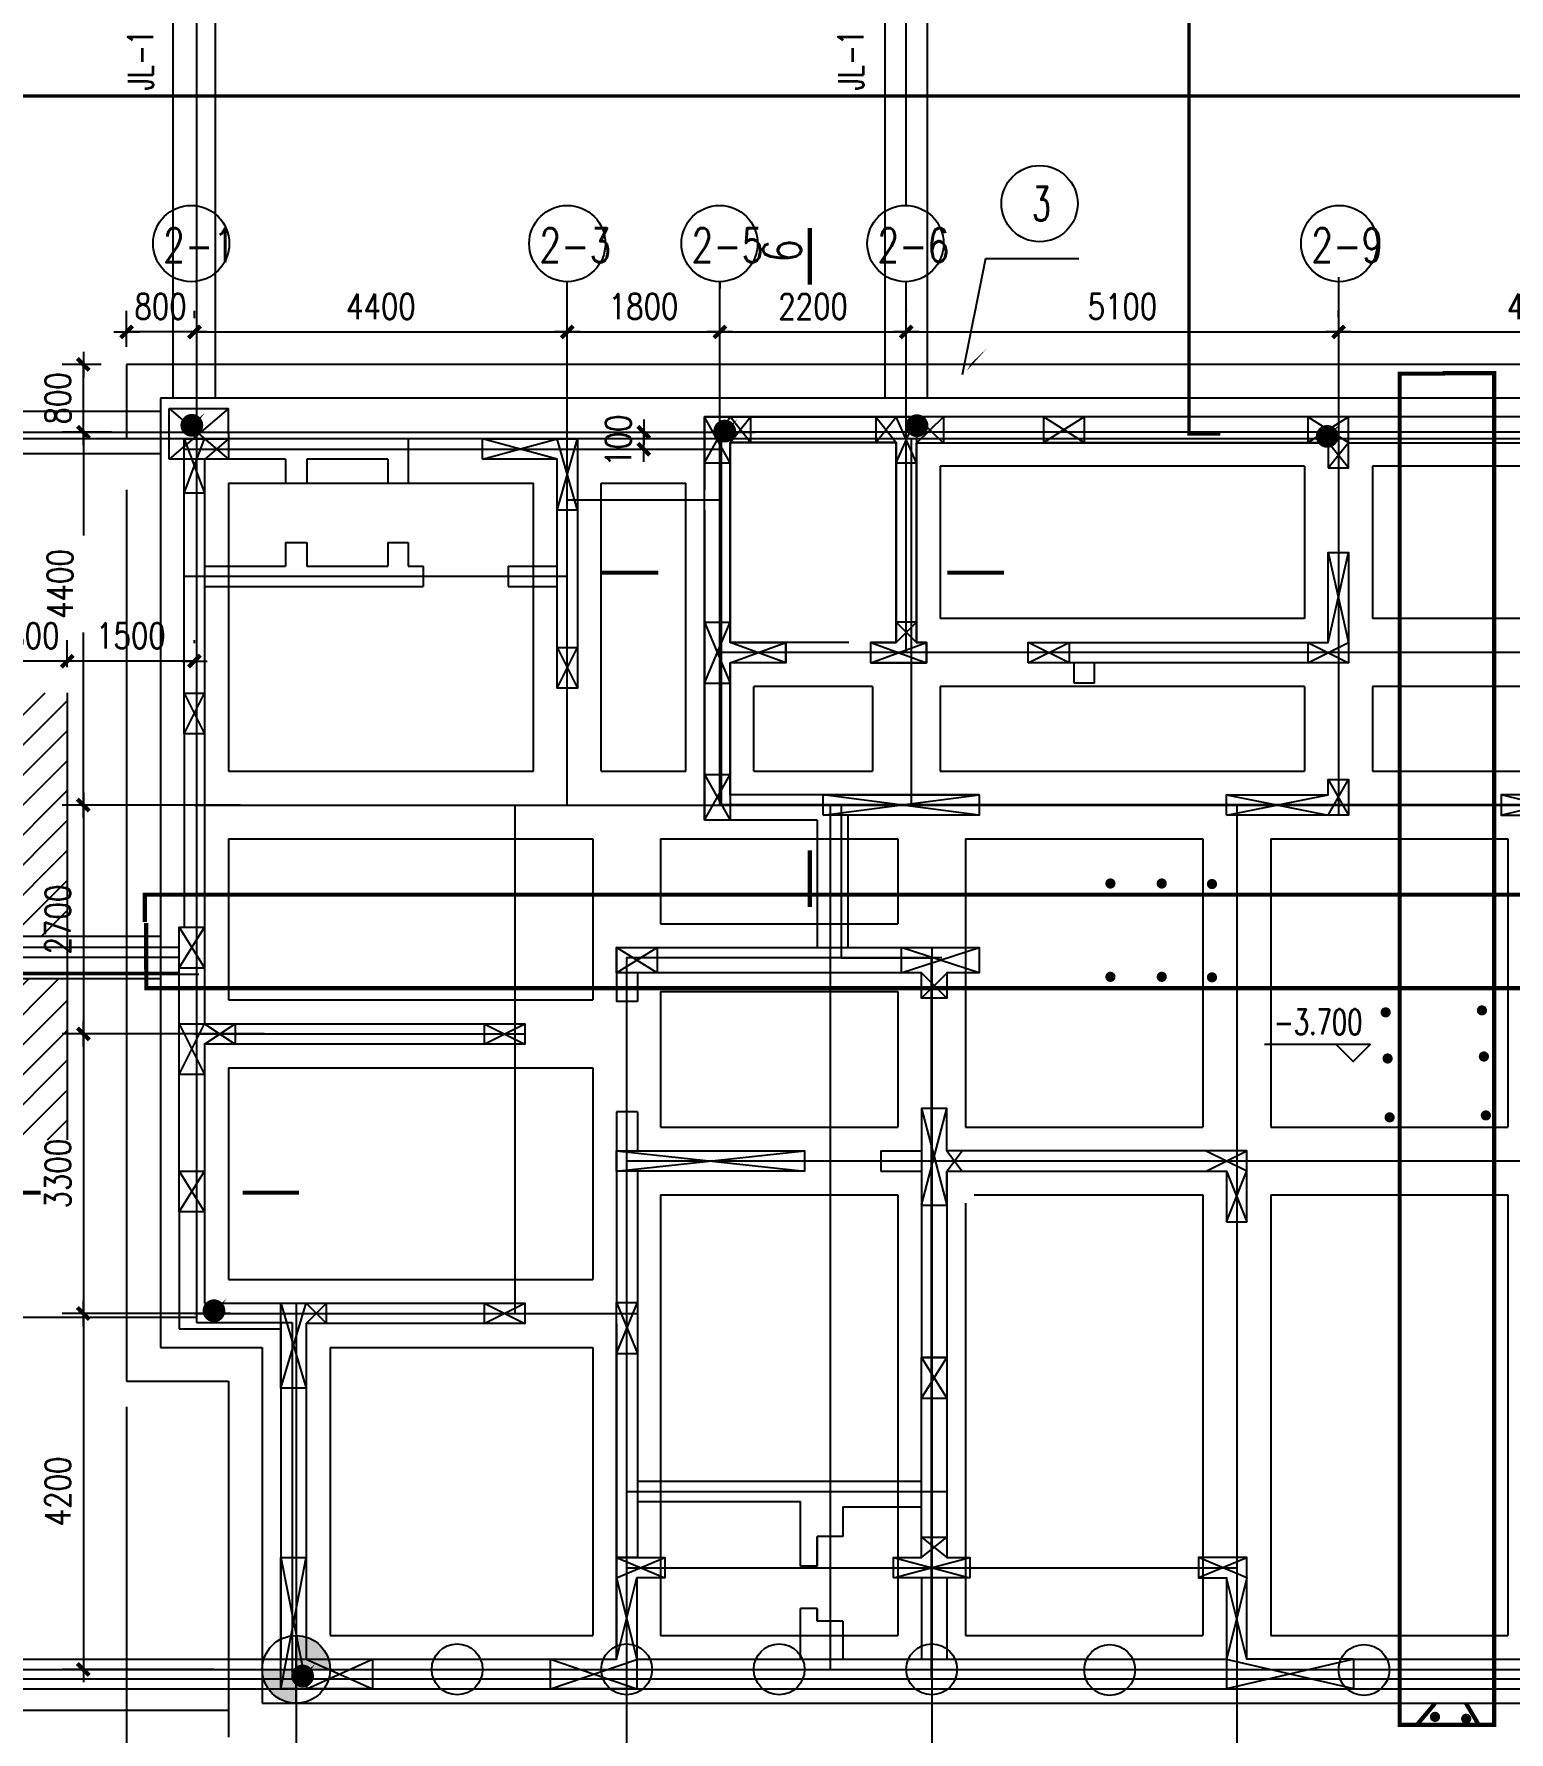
# Model space of a CAD drawing. Extents: x -170759 to 304867, y -311201 to 112352.
# Drawn here: x 223745 to 241152, y -175936 to -155897 of the extents above; entities that cross this region are included whole.
import ezdxf

# ---------------------------------------------------------------- set-up
doc = ezdxf.new("R2010")
doc.units = 0
doc.layers.get('0').update_dxf_attribs({"linetype": 'CONTINUOUS'})
doc.layers.get('DEFPOINTS').update_dxf_attribs({"linetype": 'CONTINUOUS'})
for name, color, linetype in [('LAYER2', 7, 'CONTINUOUS'), ('WAL', 20, 'CONTINUOUS'), ('图层1', 1, 'CONTINUOUS')]:
    doc.layers.add(name, color=color, linetype=linetype)
doc.styles.add('_HZTXT', font='txt.shx', dxfattribs={"width": 0.8, "bigfont": 'HZTXT.shx'})
doc.styles.add('DIM_FONT', font='SIMPLEX.shx', dxfattribs={"width": 0.8})
doc.styles.add('HZTXT', font='txt.shx', dxfattribs={"width": 0.8, "bigfont": 'hztxt.shx'})
doc.styles.add('STYLE1', font='txt.shx', dxfattribs={"width": 0.8, "bigfont": 'HZTXT.shx'})
doc.dimstyles.new('NORMAL', dxfattribs={"dimtxt": 300, "dimasz": 1, "dimexe": 250, "dimexo": 300, "dimgap": 150, "dimtad": 1, "dimdec": 0, "dimzin": 0, "dimdsep": 46, "dimtxsty": 'DIM_FONT', "dimblk": '_DIMX', "dimblk1": '_DIMX', "dimblk2": '_DIMX', "dimsah": 1, "dimcen": 2.5, "dimclrt": 7, "dimadec": 0, "dimazin": 0, "dimtfac": 1, "dimtdec": 0, "dimtix": 1, "dimtmove": 2, "dimatfit": 3, "dimldrblk": '_DIMX', "dimfxl": 0, "dimtolj": 1, "dimtzin": 0, "dimarcsym": 0})

# ---------------------------------------------------------------- blocks, each defined once
blk = doc.blocks.new('_DIMX')
blk.add_line((-150, 0), (150, 0))
at = {"const_width": 50}
blk.add_lwpolyline([(-70, -70), (70, 70)], dxfattribs=at)
blk = doc.blocks.new('*D99')
at = {"layer": 'DEFPOINTS', "color": 0}
for p in [(224961, -160597, 0), (224328, -164997), (226481, -164997, 0)]:
    blk.add_point(p, dxfattribs=at)
at = {"layer": 'WAL', "color": 0, "lineweight": -2}
for p, q in [((224661, -160597), (224078, -160597)), ((224328, -160598), (224328, -161815)), ((224328, -164996), (224328, -162961)), ((226181, -164997), (224078, -164997))]:
    blk.add_line(p, q, dxfattribs=at)
for p, rotation in [((224328, -160597), 90), ((224328, -164997), 270)]:
    blk.add_blockref('_DIMX', p, dxfattribs=dict(at, rotation=rotation))
at = {"layer": 'WAL', "color": 7, "insert": (224053, -162388), "char_height": 300, "attachment_point": 5, "rotation": 90, "style": 'DIM_FONT'}
blk.add_mtext('\\A1;4400', dxfattribs=at)
blk = doc.blocks.new('*D123')
at = {"layer": 'DEFPOINTS', "color": 0}
for p in [(219439, -174852, 0), (225639, -180253), (225639, -183995)]:
    blk.add_point(p, dxfattribs=at)
at = {"layer": 'WAL', "color": 0, "lineweight": -2}
for p, q in [((225639, -180493), (225639, -184195)), ((219440, -183995), (225638, -183995))]:
    blk.add_line(p, q, dxfattribs=at)
at = {"layer": 'WAL', "color": 0, "lineweight": -2, "xscale": 0.8, "yscale": 0.8, "zscale": 0.8, "rotation": 180}
blk.add_blockref('_DIMX', (219439, -183995), dxfattribs=at)
at = {"layer": 'WAL', "color": 0, "lineweight": -2, "xscale": 0.8, "yscale": 0.8, "zscale": 0.8}
blk.add_blockref('_DIMX', (225639, -183995), dxfattribs=at)
at = {"layer": 'WAL', "color": 7, "insert": (222539, -183795), "char_height": 240, "attachment_point": 5, "style": '_HZTXT'}
blk.add_mtext('\\A1;6200', dxfattribs=at)
blk = doc.blocks.new('*D155')
at = {"layer": 'DEFPOINTS', "color": 0}
for p in [(226764, -167697, 0), (224328, -170997), (226366, -170997, 0)]:
    blk.add_point(p, dxfattribs=at)
at = {"layer": 'WAL', "color": 0, "lineweight": -2}
for p, q in [((226464, -167697), (224078, -167697)), ((224328, -167698), (224328, -170996)), ((226066, -170997), (224078, -170997))]:
    blk.add_line(p, q, dxfattribs=at)
for p, rotation in [((224328, -167697), 90), ((224328, -170997), 270)]:
    blk.add_blockref('_DIMX', p, dxfattribs=dict(at, rotation=rotation))
at = {"layer": 'WAL', "color": 7, "insert": (224028, -169347), "char_height": 300, "attachment_point": 5, "rotation": 90, "style": 'DIM_FONT'}
blk.add_mtext('\\A1;3300', dxfattribs=at)
blk = doc.blocks.new('*D156')
at = {"layer": 'DEFPOINTS', "color": 0}
for p in [(226366, -170997, 0), (224328, -175197), (226168, -175197, 0)]:
    blk.add_point(p, dxfattribs=at)
at = {"layer": 'WAL', "color": 0, "lineweight": -2}
for p, q in [((226066, -170997), (224078, -170997)), ((224328, -170998), (224328, -175196)), ((225868, -175197), (224078, -175197))]:
    blk.add_line(p, q, dxfattribs=at)
for p, rotation in [((224328, -170997), 90), ((224328, -175197), 270)]:
    blk.add_blockref('_DIMX', p, dxfattribs=dict(at, rotation=rotation))
at = {"layer": 'WAL', "color": 7, "insert": (224028, -173097), "char_height": 300, "attachment_point": 5, "rotation": 90, "style": 'DIM_FONT'}
blk.add_mtext('\\A1;4200', dxfattribs=at)
blk = doc.blocks.new('*D159')
at = {"layer": 'DEFPOINTS', "color": 0}
for p in [(224839, -171797, 0), (224839, -176844), (225639, -176844, 0)]:
    blk.add_point(p, dxfattribs=at)
at = {"layer": 'WAL', "color": 0, "lineweight": -2}
for p, q in [((224839, -172097), (224839, -177094)), ((225639, -176544), (225639, -176594)), ((225638, -176844), (224840, -176844))]:
    blk.add_line(p, q, dxfattribs=at)
at = {"layer": 'WAL', "color": 0, "lineweight": -2, "rotation": 180}
blk.add_blockref('_DIMX', (224839, -176844), dxfattribs=at)
at = {"layer": 'WAL', "color": 0, "lineweight": -2}
blk.add_blockref('_DIMX', (225639, -176844), dxfattribs=at)
at = {"layer": 'WAL', "color": 7, "insert": (224683, -176544), "char_height": 300, "attachment_point": 5, "style": 'DIM_FONT'}
blk.add_mtext('\\A1;800', dxfattribs=at)
blk = doc.blocks.new('*D162')
at = {"layer": 'DEFPOINTS', "color": 0}
for p in [(223339, -163299), (223339, -163671, 0), (224139, -163671, 0)]:
    blk.add_point(p, dxfattribs=at)
at = {"layer": 'WAL', "color": 0, "lineweight": -2}
for p, q in [((223339, -163371), (223339, -163049)), ((223338, -163299), (223337, -163299)), ((224139, -163299), (223339, -163299)), ((224140, -163299), (224141, -163299))]:
    blk.add_line(p, q, dxfattribs=at)
blk.add_blockref('_DIMX', (223339, -163299), dxfattribs=at)
at = {"layer": 'WAL', "color": 0, "lineweight": -2, "rotation": 180}
blk.add_blockref('_DIMX', (224139, -163299), dxfattribs=at)
at = {"layer": 'WAL', "color": 7, "insert": (223739, -162999), "char_height": 300, "attachment_point": 5, "style": 'DIM_FONT'}
blk.add_mtext('\\A1;800', dxfattribs=at)
blk = doc.blocks.new('*D163')
at = {"layer": 'DEFPOINTS', "color": 0}
for p in [(224139, -163299), (225639, -163387, 0), (224139, -163671, 0)]:
    blk.add_point(p, dxfattribs=at)
at = {"layer": 'WAL', "color": 0, "lineweight": -2}
for p, q in [((224139, -163371), (224139, -163049)), ((225639, -163087), (225639, -163049)), ((225638, -163299), (224140, -163299))]:
    blk.add_line(p, q, dxfattribs=at)
at = {"layer": 'WAL', "color": 0, "lineweight": -2, "rotation": 180}
blk.add_blockref('_DIMX', (224139, -163299), dxfattribs=at)
at = {"layer": 'WAL', "color": 0, "lineweight": -2}
blk.add_blockref('_DIMX', (225639, -163299), dxfattribs=at)
at = {"layer": 'WAL', "color": 7, "insert": (224889, -162999), "char_height": 300, "attachment_point": 5, "style": 'DIM_FONT'}
blk.add_mtext('\\A1;1500', dxfattribs=at)
blk = doc.blocks.new('*D164')
at = {"layer": 'DEFPOINTS', "color": 0}
for p in [(226481, -164997, 0), (224328, -167697), (226764, -167697, 0)]:
    blk.add_point(p, dxfattribs=at)
at = {"layer": 'WAL', "color": 0, "lineweight": -2}
for p, q in [((226181, -164997), (224078, -164997)), ((224328, -164998), (224328, -167696)), ((226464, -167697), (224078, -167697))]:
    blk.add_line(p, q, dxfattribs=at)
for p, rotation in [((224328, -164997), 90), ((224328, -167697), 270)]:
    blk.add_blockref('_DIMX', p, dxfattribs=dict(at, rotation=rotation))
at = {"layer": 'WAL', "color": 7, "insert": (224028, -166347), "char_height": 300, "attachment_point": 5, "rotation": 90, "style": 'DIM_FONT'}
blk.add_mtext('\\A1;2700', dxfattribs=at)
blk = doc.blocks.new('*D184')
at = {"layer": 'DEFPOINTS', "color": 0}
for p in [(230941, -160597, 0), (230941, -160597), (230941, -160797, 0)]:
    blk.add_point(p, dxfattribs=at)
at = {"layer": 'WAL', "color": 0, "lineweight": -2}
for p, q in [((230641, -160597), (230691, -160597)), ((230941, -160596), (230941, -160595)), ((230941, -160797), (230941, -160597)), ((230641, -160797), (230691, -160797)), ((230941, -160798), (230941, -160799))]:
    blk.add_line(p, q, dxfattribs=at)
for p, rotation in [((230941, -160597), 270), ((230941, -160797), 90)]:
    blk.add_blockref('_DIMX', p, dxfattribs=dict(at, rotation=rotation))
at = {"layer": 'WAL', "color": 7, "insert": (230641, -160697), "char_height": 300, "attachment_point": 5, "rotation": 90, "style": 'DIM_FONT'}
blk.add_mtext('\\A1;100', dxfattribs=at)
blk = doc.blocks.new('*D185')
at = {"layer": 'DEFPOINTS', "color": 0}
for p in [(224839, -159413), (225639, -159549, 0), (224839, -159890, 0)]:
    blk.add_point(p, dxfattribs=at)
at = {"layer": 'WAL', "color": 0, "lineweight": -2}
for p, q in [((224839, -159590), (224839, -159163)), ((225639, -159249), (225639, -159163)), ((224838, -159413), (224837, -159413)), ((225639, -159413), (224839, -159413)), ((225640, -159413), (225641, -159413))]:
    blk.add_line(p, q, dxfattribs=at)
blk.add_blockref('_DIMX', (224839, -159413), dxfattribs=at)
at = {"layer": 'WAL', "color": 0, "lineweight": -2, "rotation": 180}
blk.add_blockref('_DIMX', (225639, -159413), dxfattribs=at)
at = {"layer": 'WAL', "color": 7, "insert": (225239, -159113), "char_height": 300, "attachment_point": 5, "style": 'DIM_FONT'}
blk.add_mtext('\\A1;800', dxfattribs=at)
blk = doc.blocks.new('*D186')
at = {"layer": 'DEFPOINTS', "color": 0}
for p in [(224328, -159797), (224839, -159797, 0), (224961, -160597, 0)]:
    blk.add_point(p, dxfattribs=at)
at = {"layer": 'WAL', "color": 0, "lineweight": -2}
for p, q in [((224539, -159797), (224078, -159797)), ((224328, -159796), (224328, -159795)), ((224328, -160597), (224328, -159797)), ((224661, -160597), (224078, -160597)), ((224328, -160598), (224328, -160599))]:
    blk.add_line(p, q, dxfattribs=at)
for p, rotation in [((224328, -159797), 270), ((224328, -160597), 90)]:
    blk.add_blockref('_DIMX', p, dxfattribs=dict(at, rotation=rotation))
at = {"layer": 'WAL', "color": 7, "insert": (224028, -160197), "char_height": 300, "attachment_point": 5, "rotation": 90, "style": 'DIM_FONT'}
blk.add_mtext('\\A1;800', dxfattribs=at)

msp = doc.modelspace()

# ---------------------------------------------------------------- hatches: boundary and pattern name
at = {"layer": 'WAL'}
h = msp.add_hatch(dxfattribs=at)
h.set_pattern_fill('ANSI31', color=4, scale=2000, style=0)
h.set_pattern_definition([(45, (-168163.77, -231856.73), (-176.7767, 176.7767), [])])
h.paths.add_polyline_path([(224139.22853, -163670.77821), (223339.22853, -163670.77821), (223339.22853, -166546.52505), (224139.22853, -166546.52505)])
h.paths.add_polyline_path([(224139.22853, -167046.52505), (223339.22853, -167046.52505), (223339.22853, -168947.90588), (224139.22853, -168947.90588)])
h.paths.add_polyline_path([(223865.43776, -166700.69171), (223865.43776, -165992.35838), (224240.43776, -165992.35838), (224240.43776, -166700.69171)], flags=9)
h = msp.add_hatch(color=4, dxfattribs=at)
h.paths.add_polyline_path([(227220.80421, -175076.52505, 0.2450906148), (226959.22853, -174814.94937), (226959.22853, -175076.52505)])
h.paths.add_polyline_path([(227226.65711, -175196.52505), (227239.22853, -175196.52505, 0.0763208341), (227220.80421, -175076.52505), (226959.22853, -175076.52505)])
h.paths.add_polyline_path([(226959.22853, -175076.52505), (226959.22853, -174814.94937, 0.0763208341), (226839.22853, -174796.52505), (226839.22853, -174876.80959), (226912.74217, -175196.52505), (227226.65711, -175196.52505)])
h.paths.add_polyline_path([(226839.22853, -175196.52505), (226912.74217, -175196.52505), (226839.22853, -174876.80959)], flags=17)
h.paths.add_polyline_path([(226839.22853, -175196.52505), (226661.16402, -175196.52505), (226609.22853, -175426.52505), (226839.22853, -175426.52505)], flags=17)
h.paths.add_polyline_path([(226609.22853, -175426.52505), (226661.16402, -175196.52505), (226609.22853, -175196.52505)], flags=16)
h.paths.add_polyline_path([(226609.22853, -175196.52505), (226439.22853, -175196.52505, 0.4142135624), (226839.22853, -175596.52505), (226839.22853, -175426.52505), (226609.22853, -175426.52505)])

# ---------------------------------------------------------------- linework, layer by layer
at = {"layer": 'LAYER2', "color": 6, "elevation": 0}
for points in [[(234226.72618, -160459.25158, 0, 0, 0), (234587.99195, -160056.19427, 96, 0, 0), (234805.66836, -159782.57603, 0, 0, 0)], [(226365.05705, -159860.41519, 0, 0, 0), (225951.3147, -160209.39286, 96, 0, 0), (225697.74699, -160450.12795, 0, 0, 0)], [(232653.74047, -159929.11364, 0, 0, 0), (232239.99813, -160278.09132, 96, 0, 0), (231986.43042, -160518.82641, 0, 0, 0)], [(239763.20313, -159991.02707, 0, 0, 0), (239349.46078, -160340.00475, 96, 0, 0), (239095.89307, -160580.73984, 0, 0, 0)], [(226626.48439, -170309.37598, 0, 0, 0), (226212.74204, -170658.35365, 96, 0, 0), (225959.17433, -170899.08874, 0, 0, 0)], [(227672.1933, -174619.57265, 0, 0, 0), (227258.45096, -174968.55032, 96, 0, 0), (227004.88325, -175209.28541, 0, 0, 0)]]:
    msp.add_lwpolyline(points, format="xyseb", dxfattribs=at)
at = {"layer": 'LAYER2', "color": 6, "const_width": 133.7388, "elevation": 0}
for points in [[(225640.81559, -160574.47604, -1), (225575.66654, -160456.30632, -1)], [(231929.49902, -160643.1745, -1), (231864.34997, -160525.00478, -1)], [(234198.25408, -160579.05293, -1), (234133.10503, -160460.88321, -1)], [(239038.96167, -160705.08792, -1), (238973.81262, -160586.91821, -1)], [(225902.24293, -171023.43683, -1), (225837.09388, -170905.26711, -1)], [(226947.95185, -175333.6335, -1), (226882.8028, -175215.46378, -1)]]:
    msp.add_lwpolyline(points, format="xyb", close=True, dxfattribs=at)
at = {"layer": 'WAL', "color": 4}
for p, q in [((234039.22853, -157920.91259), (234039.22853, -136475.28904)), ((225389.22853, -160196.52505, 0), (225389.22853, -153646.52505, 0)), ((225889.22853, -160196.52505, 0), (225889.22853, -153646.52505, 0)), ((233789.22853, -160196.52505, 0), (233789.22853, -153646.52505, 0)), ((234289.22853, -160196.52505, 0), (234289.22853, -153646.52505, 0)), ((230039.22853, -164996.52505), (230039.22853, -158820.34467)), ((231839.22853, -158808.66857), (231839.22853, -158899.10785)), ((231839.22853, -164996.52505), (231839.22853, -158820.34467)), ((234039.22853, -163196.52505), (234039.22853, -158820.22928)), ((239139.22853, -158768.36882), (239139.22853, -158858.8081)), ((239139.22853, -158820.2556), (239139.22853, -165116.52505)), ((258239.22853, -159796.52505, 0), (224839.22853, -159796.52505, 0)), ((224839.22853, -159796.52505, 0), (224839.22853, -160676.52505, 0)), ((225239.22853, -160196.52505, 0), (225239.22853, -171396.52505, 0)), ((241539.22853, -160196.52505, 0), (225239.22853, -160196.52505, 0)), ((220989.22853, -160346.52505), (225239.22853, -160346.52505)), ((225339.22853, -160316.52505, 0), (226039.22853, -160316.52505)), ((225339.22853, -160916.52493, 0), (225339.22853, -160316.52505, 0)), ((225339.22853, -160316.52505, 0), (226039.22853, -160916.52484)), ((226039.22853, -160316.52505), (225339.22853, -160916.52493, 0)), ((226039.22853, -160616.52505), (226039.22853, -160316.52505)), ((231659.22853, -160416.52505), (231659.22853, -161276.52505)), ((251419.22853, -160416.52505), (231659.22853, -160416.52505)), ((231959.22853, -160956.52505), (231659.22853, -160416.52505)), ((231659.22853, -160956.52505), (231960.56639, -160416.52505)), ((231959.22853, -160716.52505), (232199.22853, -160416.52505)), ((232199.22853, -160716.52505), (231960.56639, -160416.52505)), ((232199.22853, -160416.52505), (232199.22853, -160716.52505)), ((233679.22853, -160416.52505), (233919.22853, -160716.52505)), ((233679.22853, -160716.52505), (233919.62742, -160416.52505)), ((233679.22853, -160416.52505), (233679.22853, -160716.52505)), ((233919.22853, -160956.52505), (234159.22853, -160416.52505)), ((234159.22853, -160956.52505), (233919.62742, -160416.52505)), ((234159.22853, -160416.52505), (234479.22853, -160726.52505)), ((234159.22853, -160726.52505), (234479.22853, -160416.52505)), ((234479.22853, -160416.52505), (234479.22853, -160726.52505)), ((236139.22853, -160716.52505), (235659.22853, -160416.52505)), ((235659.22853, -160716.52505), (236139.22853, -160416.52505)), ((236139.22853, -160416.52505), (236139.22853, -160716.52505)), ((238779.22853, -160416.52505), (239259.22853, -160716.88709)), ((238779.22853, -160716.52505), (239259.22853, -160416.52505)), ((238779.22853, -160416.52505), (238779.22853, -160716.52505)), ((218787.04971, -160596.52505), (232255.46676, -160596.52505)), ((225519.22853, -160676.52505), (225759.22853, -161316.52484)), ((225519.22853, -161316.52484), (225759.00447, -160676.52505)), ((225759.00447, -160676.52505), (226039.22853, -160916.52484)), ((226039.22853, -160676.52505), (225759.22853, -160916.82703)), ((226039.22853, -160616.52505), (226039.22853, -160916.52484)), ((228159.22853, -160676.52505), (226039.22853, -160676.52505)), ((228159.22853, -160676.52505), (228159.22853, -161196.52505)), ((229919.22853, -160916.52505), (229039.22853, -160676.52505)), ((229039.22853, -160916.52505), (229918.27612, -160676.52505)), ((230159.22853, -161516.52505), (229918.27612, -160676.52505)), ((229919.22853, -161516.52505), (230159.22853, -160676.52505)), ((251399.22853, -160596.52505), (231839.22853, -160596.52505)), ((220989.22853, -160846.52505), (225239.22853, -160846.52505)), ((225519.22853, -160796.52505), (231839.22853, -160796.52505)), ((231959.22853, -163076.52505), (231959.22853, -160716.52505)), ((231959.22853, -163076.52505), (231959.22853, -160716.52505)), ((231959.22853, -163076.52505), (231959.22853, -160716.52505)), ((231959.22853, -163076.52505), (231959.22853, -160716.52505)), ((231959.22853, -163076.52505), (231959.22853, -160716.52505)), ((231959.22853, -160716.52505), (233919.22853, -160716.52505)), ((231959.22853, -160716.52505), (233919.22853, -160716.52505)), ((231959.22853, -160716.52505), (233919.22853, -160716.52505)), ((231959.22853, -160716.52505), (233919.22853, -160716.52505)), ((231959.22853, -160716.52505), (233919.22853, -160716.52505)), ((233919.22853, -160716.52505), (232519.22853, -160716.52505)), ((233919.22853, -160716.52505), (233919.22853, -162516.52505)), ((233919.22853, -160716.52505), (233919.22853, -163076.52505)), ((233919.22853, -160716.52505), (233919.22853, -163076.52505)), ((233919.22853, -163076.52505), (233919.22853, -160716.52505)), ((233919.22853, -160716.52505), (233919.22853, -163076.52505)), ((233919.22853, -160716.52505), (233919.22853, -163076.52505)), ((234159.22853, -163076.52505), (234159.22853, -160726.52505)), ((234479.22853, -160726.52505), (234159.22853, -160726.52505)), ((239019.22853, -160726.52505), (234159.22853, -160726.52505)), ((239259.22853, -161016.52505), (239019.22853, -160716.52505)), ((239019.22853, -161016.52505), (239259.22853, -160716.88709)), ((243819.22853, -160726.52505), (239259.22853, -160726.52505)), ((226039.22853, -160916.52493), (225339.22853, -160916.52493, 0)), ((226039.22853, -160916.52484), (225759.22853, -160916.52505)), ((226714.22853, -160916.52505), (226039.22853, -160916.52484)), ((226714.22853, -160916.52505, 0), (226714.22853, -161196.52505, 0)), ((226964.22853, -160916.52505, 0), (226964.22853, -161196.52505, 0)), ((227919.22853, -160916.52505), (226964.22853, -160916.52505)), ((227919.22853, -160916.52505), (227919.22853, -161196.52505)), ((231659.22853, -160956.52505), (231959.22853, -160956.52505)), ((233919.22853, -160956.52505), (234159.22853, -160956.52505)), ((234439.22853, -160996.52505, 0), (234439.22853, -162796.52505, 0)), ((238739.22853, -160996.52505, 0), (234439.22853, -160996.52505, 0)), ((238739.22853, -160996.52505, 0), (238739.22853, -162796.52505, 0)), ((239539.22853, -160996.52505, 0), (239539.22853, -162796.52505, 0)), ((241539.22853, -160996.52505, 0), (239539.22853, -160996.52505, 0)), ((224839.22853, -161276.52505, 0), (224839.22853, -171796.52505, 0)), ((226039.22853, -161196.52505, 0), (229639.22853, -161196.52505, 0)), ((226039.22853, -161196.52505, 0), (226039.22853, -164596.52505, 0)), ((226714.22853, -161196.52505, 0), (226964.22853, -161196.52505, 0)), ((227919.22853, -161196.52505, 0), (228159.22853, -161196.52505, 0)), ((229639.22853, -164596.52505, 0), (229639.22853, -161196.52505, 0)), ((230439.22853, -161196.52505, 0), (231439.22853, -161196.52505, 0)), ((230439.22853, -164596.52505, 0), (230439.22853, -161196.52505, 0)), ((231439.22853, -164596.52505, 0), (231439.22853, -161196.52505, 0)), ((231959.22853, -163076.52505), (231959.22853, -161276.52505)), ((225759.22853, -161316.52484), (225519.22853, -161316.52484)), ((230039.22853, -161396.52505), (231839.22853, -161396.52505)), ((230159.22853, -161516.52505), (229919.22853, -161516.52505)), ((231659.22853, -161516.52505), (231659.22853, -165176.52505)), ((226714.22853, -161896.52505, 0), (226714.22853, -162176.52505, 0)), ((226714.22853, -161896.52505, 0), (226964.22853, -161896.52505, 0)), ((226964.22853, -161896.52505, 0), (226964.22853, -162176.52505, 0)), ((227919.22853, -161896.52505), (227919.22853, -162176.52505)), ((227919.22853, -161896.52505, 0), (228159.22853, -161896.52505, 0)), ((228159.22853, -161896.52505), (228159.22853, -162176.52505)), ((239019.22853, -162016.52505), (239259.22853, -163076.68293)), ((239019.22853, -163076.52505), (239259.22853, -162016.52505)), ((225519.22853, -162296.52505), (230039.22853, -162296.52505)), ((225759.22853, -162176.52505), (226714.22853, -162176.52505)), ((226964.22853, -162176.52505), (227919.22853, -162176.52505)), ((228159.22853, -162176.52505), (228339.22853, -162176.52505)), ((228339.22853, -162176.52505), (228339.22853, -162416.52505)), ((229339.22853, -162176.52505), (229919.22853, -162176.52505)), ((229339.22853, -162176.52505), (229339.22853, -162416.52505)), ((225759.22853, -162416.52505), (228339.22853, -162416.52505)), ((229339.22853, -162416.52505), (229919.22853, -162416.52505)), ((231659.22853, -162836.52505), (231959.22853, -163556.52505)), ((231659.22853, -163556.52505), (231959.22853, -162836.52505)), ((231659.22853, -162836.52505), (231959.22853, -162836.52505)), ((233919.22853, -162836.52505), (234159.22853, -163076.52505)), ((233919.22853, -163076.52505), (234159.22853, -162836.52505)), ((234159.22853, -162836.52505), (233919.22853, -162836.52505)), ((238739.22853, -162796.52505, 0), (234439.22853, -162796.52505, 0)), ((241539.22853, -162796.52505, 0), (239539.22853, -162796.52505, 0)), ((233359.22853, -163076.52505), (231959.22853, -163076.52505)), ((231959.22853, -163316.52505), (232619.22853, -163076.52505)), ((232619.22853, -163316.52505), (231959.22853, -163076.52505)), ((232619.22853, -163316.52505), (232619.22853, -163076.52505)), ((232619.22853, -163316.52505), (232619.22853, -163076.52505)), ((232619.22853, -163316.52505), (232619.22853, -163076.52505)), ((232619.22853, -163316.52505), (232619.22853, -163076.52505)), ((232619.22853, -163316.52505), (232619.22853, -163076.52505)), ((233919.22853, -163076.52505), (233619.22853, -163076.52505)), ((233919.22853, -163076.52505), (233619.22853, -163076.52505)), ((233919.22853, -163076.52505), (233619.22853, -163076.52505)), ((233919.22853, -163076.52505), (233619.22853, -163076.52505)), ((233919.22853, -163076.52505), (233619.22853, -163076.52505)), ((233619.22853, -163316.52505), (234279.22853, -163076.52505)), ((233619.22853, -163076.52505), (234279.22853, -163316.52505)), ((234279.22853, -163076.52505), (234159.22853, -163076.52505)), ((234279.22853, -163076.52505), (234159.22853, -163076.52505)), ((234159.22853, -163076.52505), (234279.22853, -163076.52505)), ((234279.22853, -163076.52505), (234159.22853, -163076.52505)), ((234279.22853, -163076.52505), (234159.22853, -163076.52505)), ((234279.22853, -163316.52505), (234279.22853, -163076.52505)), ((234279.22853, -163316.52505), (234279.22853, -163076.52505)), ((234279.22853, -163076.52505), (234279.22853, -163316.52505)), ((234279.22853, -163316.52505), (234279.22853, -163076.52505)), ((234279.22853, -163316.52505), (234279.22853, -163076.52505)), ((235479.22853, -163316.52505), (235959.22853, -163076.52505)), ((235959.22853, -163316.52505), (235479.22853, -163076.52505)), ((235959.22853, -163076.52505), (235959.22853, -163316.52505)), ((238779.22853, -163076.52505), (239259.22853, -163316.52505)), ((238779.22853, -163076.52505), (238779.22853, -163316.52505)), ((238779.22853, -163316.52505), (239259.22853, -163076.68293)), ((229919.22853, -163616.52505), (230159.22853, -163136.52505)), ((229919.22853, -163136.52505), (230159.22853, -163616.52505)), ((229919.22853, -163136.52505), (230159.22853, -163136.52505)), ((251239.22853, -163196.52505), (231839.22853, -163196.52505)), ((231959.22853, -164876.52505), (231959.22853, -163316.52505)), ((231959.22853, -164876.52505), (231959.22853, -163316.52505)), ((233619.22853, -163316.52505), (234279.22853, -163316.52505)), ((233619.22853, -163316.52505), (234279.22853, -163316.52505)), ((234279.22853, -163316.52505), (233619.22853, -163316.52505)), ((233619.22853, -163316.52505), (234279.22853, -163316.52505)), ((233619.22853, -163316.52505), (234279.22853, -163316.52505)), ((236019.22853, -163556.52505), (236019.22853, -163316.52505)), ((236259.22853, -163556.52505), (236259.22853, -163316.52505)), ((224139.22853, -168947.90588, 0), (224139.22853, -163670.77821, 0)), ((225519.22853, -163676.52505), (225759.22853, -164156.52505)), ((225519.22853, -164156.52505), (225759.22853, -163676.52505)), ((225519.22853, -163676.52505), (225759.22853, -163676.52505)), ((231659.22853, -163556.52505), (231959.22853, -163556.52505)), ((233639.22853, -163596.52505, 0), (232239.22853, -163596.52505, 0)), ((232239.22853, -164596.52505, 0), (232239.22853, -163596.52505, 0)), ((233639.22853, -163596.52505, 0), (233639.22853, -164596.52505, 0)), ((238739.22853, -163596.52505, 0), (234439.22853, -163596.52505, 0)), ((234439.22853, -163596.52505, 0), (234439.22853, -164596.52505, 0)), ((236259.22853, -163556.52505), (236019.22853, -163556.52505)), ((238739.22853, -163596.52505, 0), (238739.22853, -164596.52505, 0)), ((241539.22853, -163596.52505, 0), (239539.22853, -163596.52505, 0)), ((239539.22853, -163596.52505, 0), (239539.22853, -164596.52505, 0)), ((225519.22853, -164156.52505), (225519.22853, -166436.52505)), ((225759.22853, -164156.52505), (225759.22853, -167576.52505)), ((226039.22853, -164596.52505), (229639.22853, -164596.52505, 0)), ((230439.22853, -164596.52505, 0), (231439.22853, -164596.52505, 0)), ((231659.22853, -164636.52505), (231959.22853, -164636.52505)), ((231659.22853, -164636.52505), (231959.22853, -165176.52505)), ((231659.22853, -165176.52505), (231959.22853, -164636.52505)), ((232239.22853, -164596.52505, 0), (233639.22853, -164596.52505, 0)), ((234439.22853, -164596.52505, 0), (238739.22853, -164596.52505, 0)), ((239018.85795, -165116.52505), (239259.22853, -164696.52505)), ((239019.22853, -164696.52505), (239259.22853, -165116.52505)), ((239539.22853, -164596.52505, 0), (241539.22853, -164596.52505, 0)), ((234899.22834, -164876.52505), (231959.22853, -164876.52505)), ((234899.22834, -165116.52508), (233059.22834, -164876.52508)), ((233059.22834, -165116.52508), (234899.22834, -164876.52508)), ((237819.22853, -164876.52505), (239018.85795, -165116.52505)), ((237819.22853, -165116.52505), (239019.22853, -164876.52505)), ((242019.22853, -165116.52505), (241059.22853, -164876.52505)), ((241059.22853, -165116.52505), (242019.22853, -164876.52505)), ((225639.22853, -164996.52505), (241539.22853, -164996.52505)), ((229419.22853, -164996.52505), (229419.22853, -170996.52505)), ((233139.22853, -164996.52505), (233139.22853, -175196.52505)), ((233349.22853, -165116.52508), (233349.22853, -166676.52505)), ((237939.22853, -164996.52505), (237939.22853, -183248.75652)), ((232989.22853, -165176.52505), (231659.22853, -165176.52505)), ((232989.22853, -165176.52505), (232989.22853, -166676.52505)), ((226039.22853, -165396.52505), (230339.22853, -165396.52505, 0)), ((226039.22853, -165396.52505, 0), (226039.22853, -167296.52505, 0)), ((230339.22853, -165396.52505, 0), (230339.22853, -167296.52505, 0)), ((231139.22853, -165396.52505, 0), (231139.22853, -166396.52505, 0)), ((231139.22853, -165396.52505, 0), (233939.22853, -165396.52505, 0)), ((233939.22853, -165396.52505, 0), (233939.22853, -166396.52505, 0)), ((234739.22853, -165396.52505, 0), (237539.22853, -165396.52505, 0)), ((234739.22853, -165396.52505, 0), (234739.22853, -168796.52505, 0)), ((237539.22853, -165396.52505, 0), (237539.22853, -168796.52505, 0)), ((238339.22853, -165396.52505, 0), (241139.22853, -165396.52505, 0)), ((238339.22853, -165396.52505, 0), (238339.22853, -168796.52505, 0)), ((241139.22853, -165396.52505, 0), (241139.22853, -168796.52505, 0)), ((225459.22853, -166436.52505), (225759.22853, -166916.52505)), ((225459.22853, -166916.52505), (225759.22853, -166436.52505)), ((231139.22853, -166396.52505, 0), (233939.22853, -166396.52505, 0)), ((225459.22853, -166676.52505), (219589.22853, -166676.52505)), ((225239.22853, -166546.52505), (220989.22853, -166546.52505)), ((230619.22853, -166676.52505), (230619.22853, -167316.52505)), ((231099.22853, -166976.52505), (230619.22853, -166676.52505)), ((230619.22853, -166976.52505), (231099.22853, -166676.52505)), ((231099.22853, -166676.52505), (231099.22853, -166976.52505)), ((233979.22853, -166676.52505), (233979.22853, -166976.52505)), ((234899.22834, -166976.52505), (233979.22853, -166676.52505)), ((233979.22853, -166976.52505), (234899.22834, -166676.52505)), ((234339.22853, -166676.52505), (234339.22853, -183248.75652)), ((225459.22853, -166796.52505), (204839.22853, -166796.52505)), ((225459.22853, -166916.52505), (225759.22853, -166916.52505)), ((230739.22853, -166796.52505), (230739.22853, -183248.75652)), ((230739.22853, -166796.52505), (234459.22853, -166796.52505)), ((231839.22853, -166796.52505), (234339.22853, -166796.52505)), ((225459.22853, -166976.52505), (213289.22853, -166976.52505)), ((225239.22853, -167046.52505), (220989.22853, -167046.52505)), ((230869.22853, -166976.52505), (230869.22853, -167316.52505)), ((234519.22853, -167276.52505), (234219.22853, -166976.52505)), ((234219.22853, -167276.52505), (234521.86155, -166976.52505)), ((226039.22853, -167296.52505, 0), (230339.22853, -167296.52505, 0)), ((230869.22853, -167316.52505), (230619.22853, -167316.52505)), ((230869.22853, -167316.52505), (230629.22853, -167316.52505)), ((231139.22853, -167196.52505, 0), (231139.22853, -168796.52505, 0)), ((231139.22853, -167196.52505, 0), (233939.22853, -167196.52505, 0)), ((233939.22853, -167196.52505, 0), (233939.22853, -168796.52505, 0)), ((225459.22853, -167576.52505), (225759.22853, -168176.52505)), ((225459.22853, -168176.52505), (225759.22853, -167576.52505)), ((225459.22853, -167576.52505), (225759.22853, -167576.52505)), ((225639.22853, -167696.52505), (229539.22853, -167696.52505)), ((225759.22853, -167576.52505), (226119.22853, -167816.52505)), ((225759.22853, -167816.52505), (226119.22853, -167576.52505)), ((226119.22853, -167576.52505), (226119.22853, -167816.52505)), ((229059.22853, -167576.52505), (229539.22853, -167816.52505)), ((229059.22853, -167816.52505), (229539.22853, -167576.52505)), ((229059.22853, -167576.52505), (229059.22853, -167816.52505)), ((226039.22853, -168096.52505, 0), (226039.22853, -170596.52505, 0)), ((226039.22853, -168096.52505, 0), (230339.22853, -168096.52505, 0)), ((230339.22853, -168096.52505, 0), (230339.22853, -170596.52505, 0)), ((225759.22853, -168176.52505), (225459.22853, -168176.52505)), ((230619.22853, -168616.52505), (230619.22853, -170867.86552)), ((230869.22853, -168616.52505), (230619.22853, -168616.52505)), ((230869.22853, -168616.52505), (230869.22853, -169076.52505)), ((234219.22853, -168576.52505), (234519.22853, -169716.52505)), ((234219.22853, -169716.52505), (234519.22853, -168576.52505)), ((231139.22853, -168796.52505, 0), (233939.22853, -168796.52505, 0)), ((234739.22853, -168796.52505, 0), (237539.22853, -168796.52505, 0)), ((238339.22853, -168796.52505, 0), (241139.22853, -168796.52505, 0)), ((230619.22853, -169076.52505), (232839.22853, -169316.52505)), ((230619.22853, -169316.52505), (232839.22853, -169076.52505)), ((233739.22853, -169076.52505), (234219.22853, -169076.52505)), ((233739.22853, -169076.52505), (233739.22853, -169316.52505)), ((234519.22853, -169076.52505), (234699.22853, -169316.52505)), ((234519.22853, -169316.52505), (234699.22853, -169076.52505)), ((237579.22853, -169076.52505), (238059.22853, -169313.44569)), ((237579.22853, -169316.52505), (238059.22853, -169076.52505)), ((225459.22853, -169316.52505), (225759.22853, -169796.52505)), ((225459.22853, -169796.52505), (225759.22853, -169316.52505)), ((225459.22853, -169316.52505), (225759.22853, -169316.52505)), ((230739.22853, -169196.52505), (241539.22853, -169196.52505)), ((230869.22853, -169316.52505), (230869.22853, -172376.52505)), ((233739.22853, -169316.52505), (234219.22853, -169316.52505)), ((234519.22853, -169316.52505), (234519.22853, -171516.52505)), ((237819.22853, -169916.52505), (238059.22853, -169313.44569)), ((237819.22853, -169316.52505), (238059.22853, -169916.52505)), ((231139.22853, -169596.52505, 0), (231139.22853, -174796.52505, 0)), ((231139.22853, -169596.52505, 0), (233939.22853, -169596.52505, 0)), ((233939.22853, -169596.52505, 0), (233939.22853, -174796.52505, 0)), ((234219.22853, -169716.52505), (234219.22853, -171516.52505)), ((234739.22853, -169696.52505, 0), (234739.22853, -174796.52505, 0)), ((234839.22853, -169596.52505, 0), (237539.22853, -169596.52505, 0)), ((237539.22853, -169596.52505, 0), (237539.22853, -174796.52505, 0)), ((238339.22853, -169596.52505, 0), (238339.22853, -174796.52505, 0)), ((238339.22853, -169596.52505, 0), (241139.22853, -169596.52505, 0)), ((241139.22853, -169596.52505, 0), (241139.22853, -174796.52505, 0)), ((225459.22853, -169796.52505), (225459.22853, -171176.52505)), ((225759.22853, -169796.52505), (225759.22853, -170876.52505)), ((226039.22853, -170596.52505, 0), (230339.22853, -170596.52505, 0)), ((225759.22853, -170876.52505), (226659.22853, -170876.52505)), ((226659.22853, -170876.52505), (226959.22853, -171876.52505)), ((226659.22853, -171876.52505), (226956.76569, -170876.52505)), ((226839.22853, -170876.52505), (226839.22853, -183248.75652)), ((227199.22853, -171116.52505), (226956.76569, -170876.52505)), ((226959.22853, -171116.52505), (227199.22853, -170876.52505)), ((227199.22853, -171116.52505), (227199.22853, -170876.52505)), ((229059.22853, -170876.52505), (229539.22853, -171116.52505)), ((229059.22853, -171116.52505), (229539.22853, -170876.52505)), ((229059.22853, -170876.52505), (229059.22853, -171116.52505)), ((230619.22853, -170867.86552), (230869.22853, -171467.77191)), ((230619.22853, -171467.77191), (230869.22853, -170867.86552)), ((225639.22853, -170996.52505), (230869.22853, -170996.52505)), ((226659.22853, -171116.52505), (226659.22853, -175076.52505)), ((226959.22853, -171117.86552), (226959.22853, -175076.52505)), ((230619.22853, -171117.86552), (230619.22853, -175076.52505)), ((225459.22853, -171176.52505), (226659.22853, -171176.52505)), ((225239.22853, -171396.52505, 0), (226439.22853, -171396.52505, 0)), ((226439.22853, -171396.52505, 0), (226439.22853, -175596.52505, 0)), ((227239.22853, -171396.52505, 0), (230339.22853, -171396.52505, 0)), ((227239.22853, -171396.52505, 0), (227239.22853, -174796.52505, 0)), ((230339.22853, -171396.52505, 0), (230339.22853, -174796.52505, 0)), ((230619.22853, -171467.77191), (230869.22853, -171467.77191)), ((234219.22853, -171516.52505), (234519.22853, -171996.52505)), ((234219.22853, -171996.52505), (234519.22853, -171516.52505)), ((234519.22853, -171516.52505), (234219.22853, -171516.52505)), ((224839.22853, -171796.52505, 0), (226039.22853, -171796.52505, 0)), ((226039.22853, -171796.52505, 0), (226039.22853, -175996.52505, 0)), ((234219.22853, -171996.52505), (234519.22853, -171996.52505)), ((230739.22853, -173096.52505), (234519.22853, -173096.52505)), ((230869.22853, -172976.52505), (234219.22853, -172976.52505)), ((230869.22853, -173216.52505), (232789.22872, -173216.52505)), ((232789.22872, -173977.13215), (232789.22872, -173216.52505)), ((233289.22853, -173276.52505), (234219.22853, -173276.52505)), ((233289.22853, -173276.52505), (233289.22853, -173627.13215)), ((232989.22872, -173627.13215), (232989.22872, -173977.13215)), ((232989.22872, -173977.13215), (232989.22872, -173627.13215)), ((233289.22853, -173627.13215), (232989.22872, -173627.13215)), ((234219.22853, -173636.52505), (234519.22853, -173876.52505)), ((234219.22853, -173876.52505), (234519.22853, -173636.52505)), ((234219.22853, -173636.52505), (234519.22853, -173636.52505)), ((226659.22853, -173876.52505), (226965.62712, -175426.52505)), ((226659.22853, -175426.52505), (226959.22853, -173876.52505)), ((230619.22853, -174116.21893), (231189.22853, -173876.52505)), ((230619.22853, -173877.77398), (231189.22853, -174116.52505)), ((233889.22853, -173876.52505), (234789.22853, -174116.52505)), ((233889.22853, -174116.52505), (234789.22853, -173876.52505)), ((238059.22853, -174116.21893), (237489.22853, -173876.52505)), ((238059.22853, -173878.10703), (237489.22853, -174116.52505)), ((230619.22853, -174116.21893), (230859.22853, -175078.99515)), ((230619.22853, -175076.52505), (230859.22853, -174116.52505)), ((230739.22853, -173996.52505), (237939.22853, -173996.52505)), ((232989.22872, -173977.13215), (232789.22872, -173977.13215)), ((234219.22853, -174116.52505), (234219.22853, -175076.52505)), ((234519.22853, -174116.52505), (234519.22853, -175076.52505)), ((238059.22853, -174116.21893), (237819.22853, -175078.99515)), ((238059.22853, -175076.52505), (237819.22853, -174116.52505)), ((232989.22872, -174477.13215), (232789.22872, -174477.13215)), ((232789.22872, -175076.52505), (232789.22872, -174477.13215)), ((232989.22872, -174477.13215), (232989.22872, -174627.13215)), ((232989.22872, -174627.13215), (232989.22872, -174477.13215)), ((233289.22853, -174627.13215), (232989.22872, -174627.13215)), ((233289.22853, -174627.13215), (233289.22853, -175076.52505)), ((226839.22853, -175596.52505, 0), (226839.22853, -174796.52505, 0)), ((227239.22853, -174796.52505, 0), (230339.22853, -174796.52505, 0)), ((231139.22853, -174796.52505, 0), (233939.22853, -174796.52505, 0)), ((234739.22853, -174796.52505, 0), (237539.22853, -174796.52505, 0)), ((238339.22853, -174796.52505, 0), (241139.22853, -174796.52505, 0)), ((211219.22853, -175076.52505), (230619.22853, -175076.52505)), ((226959.22853, -175076.52505), (227739.22853, -175426.52505)), ((226965.62712, -175426.52505), (227739.22853, -175076.52505)), ((229839.22853, -175076.52505), (230859.22853, -175426.52505)), ((229839.22853, -175426.52505), (230859.22853, -175078.99515)), ((230859.22853, -175076.52505), (237819.22853, -175076.52505)), ((239319.22853, -175076.52505), (237819.22853, -175426.52505)), ((239319.22853, -175426.52505), (237819.22853, -175078.99515)), ((239319.22853, -175076.52505), (241419.22853, -175076.52505)), ((211219.22853, -175196.52505), (256239.22853, -175196.52505)), ((211269.22853, -175426.52505), (241419.22853, -175426.52505)), ((227120.11557, -175426.52505), (240988.14735, -175426.52505)), ((211839.22853, -175676.52505), (226039.22853, -175676.52505)), ((226439.22853, -175596.52505, 0), (241539.22853, -175596.52505, 0))]:
    msp.add_line(p, q, dxfattribs=at)
at = {"layer": 'WAL', "color": 4, "const_width": 40}
for points in [[(237749.89083, -139102.2331), (237375.85539, -139102.2331), (237375.85539, -160617.85161), (237746.7182, -160617.85161)], [(177813.14151, -156346.19538), (177356.65005, -156627.96279), (259353.36458, -156627.96279), (259033.04429, -156394.10731)]]:
    msp.add_lwpolyline(points, dxfattribs=at)
at = {"layer": 'WAL', "color": 4, "const_width": 50, "elevation": 0}
for points in [[(232899.61834, -158854.39513), (232899.61834, -158187.12492)], [(240369.73033, -159901.11332), (240976.34415, -159901.11332), (240976.34415, -175850.01848), (239860.84566, -175850.01848), (239860.84566, -159905.65836), (240395.59667, -159905.65836)], [(230445.26865, -162253.71441), (231112.53885, -162253.71441)], [(234524.49642, -162253.71441), (235191.76662, -162253.71441)], [(232899.61834, -166199.17766), (232899.61834, -165531.90746)], [(225052.85866, -166377.06537), (225052.85866, -166053.70185), (258079.95027, -166053.70185), (258079.95027, -166489.74193)], [(225068.24886, -166389.50538), (225071.89523, -167156.26312), (258087.96298, -167156.26312), (258088.15923, -166503.70222)], [(223158.69545, -169571.28961), (223825.96565, -169571.28961)], [(226207.61844, -169571.28961), (226874.88864, -169571.28961)], [(240069.94858, -175843.95794), (240278.40127, -175597.76368)], [(240790.06209, -175843.95794), (240642.24832, -175593.97528)]]:
    msp.add_lwpolyline(points, dxfattribs=at)
at = {"layer": 'WAL', "color": 4}
for points in [[(231659.22853, -165176.52505), (231659.22853, -161516.52505), (231659.22853, -161516.52505), (231659.22853, -161276.52505), (231659.22853, -161276.52505), (231659.22853, -160416.52505), (234159.22853, -160416.52505), (234159.22853, -163076.52505), (234279.22853, -163076.52505), (234279.22853, -163316.52505), (233619.22853, -163316.52505), (233619.22853, -163076.52505), (233919.22853, -163076.52505), (233919.22853, -160716.52505), (231959.22853, -160716.52505), (231959.22853, -163076.52505), (232619.22853, -163076.52505), (232619.22853, -163316.52505), (231959.22853, -163316.52505), (231959.22853, -165176.52505), (231659.22853, -165176.52505)], [(239019.22853, -161016.52505), (239259.22853, -161016.52505), (239259.22853, -160416.52505), (235659.22853, -160416.52505), (235659.22853, -160716.52505), (239019.22853, -160716.52505), (239019.22853, -161016.52505)], [(225519.22853, -164156.52505), (225519.22853, -160676.52505), (226039.22853, -160676.52505), (226039.22853, -160916.52484), (225759.22853, -160916.52505), (225759.22853, -164156.52505), (225519.22853, -164156.52505)], [(229039.22853, -160916.52505), (229039.22853, -160676.52505), (230159.22853, -160676.52505), (230159.22853, -161276.52505), (230159.22853, -161276.52505), (230159.22853, -161516.52505), (230159.22853, -161516.52505), (230159.22853, -163616.52505), (229919.22853, -163616.52505), (229919.22853, -160916.52505), (229039.22853, -160916.52505)], [(235479.22853, -163316.52505), (235479.22853, -163076.52505), (239019.22853, -163076.52505), (239019.22853, -162016.52505), (239259.22853, -162016.52505), (239259.22853, -163316.52505), (235479.22853, -163316.52505)], [(237819.22853, -165116.52505), (237819.22853, -164876.52505), (239019.22853, -164876.52505), (239019.22853, -164696.52505), (239259.22853, -164696.52505), (239259.22853, -165116.52505), (237819.22853, -165116.52505)], [(233059.22834, -165116.52508), (233059.22834, -164876.52508), (234899.22834, -164876.52508), (234899.22834, -165116.52508), (233059.22834, -165116.52508)], [(241659.22853, -167076.52505), (241659.22853, -165116.52505), (242019.22853, -165116.52505), (242019.22853, -164876.52505), (241059.22853, -164876.52505), (241059.22853, -165116.52505), (241419.22853, -165116.52505), (241419.22853, -167076.52505), (241659.22853, -167076.52505)], [(225459.22853, -169796.52505), (225459.22853, -166436.52505), (225759.22853, -166436.52505), (225759.22853, -167576.52505), (229539.22853, -167576.52505), (229539.22853, -167816.52505), (225759.22853, -167816.52505), (225759.22853, -169796.52505), (225459.22853, -169796.52505)], [(230619.22853, -166976.52505), (230619.22853, -166676.52505), (234899.22834, -166676.52505), (234899.22834, -166976.52505), (234519.22853, -166976.52505), (234519.22853, -167276.52505), (234219.22853, -167276.52505), (234219.22853, -166976.52505), (230619.22853, -166976.52505)], [(237819.22853, -169916.52505), (238059.22853, -169916.52505), (238059.22853, -169076.52505), (234519.22853, -169076.52505), (234519.22853, -168576.52505), (234219.22853, -168576.52505), (234219.22853, -169716.52505), (234519.22853, -169716.52505), (234519.22853, -169316.52505), (237819.22853, -169316.52505), (237819.22853, -169916.52505)], [(230619.22853, -169316.52505), (230619.22853, -169076.52505), (232839.22853, -169076.52505), (232839.22853, -169316.52505), (230619.22853, -169316.52505)], [(226959.22853, -171876.52505), (226659.22853, -171876.52505), (226659.22853, -170876.52505), (229539.22853, -170876.52505), (229539.22853, -171116.52505), (226959.22853, -171116.52505), (226959.22853, -171876.52505)], [(230619.22853, -173877.77398), (230619.22853, -170867.86552), (230869.22853, -170867.86552), (230869.22853, -173877.2262), (230619.22853, -173877.77398)], [(233889.22853, -174116.52505), (233889.22853, -173876.52505), (234219.22853, -173876.52505), (234219.22853, -171516.52505), (234519.22853, -171516.52505), (234519.22853, -173876.52505), (234789.22853, -173876.52505), (234789.22853, -174116.52505), (233889.22853, -174116.52505)], [(226659.22853, -173876.52505), (226959.22853, -173876.52505), (226959.22853, -175076.52505), (227739.22853, -175076.52505), (227739.22853, -175426.52505), (226659.22853, -175426.52505), (226659.22853, -173876.52505)], [(229839.22853, -175426.52505), (229839.22853, -175076.52505), (230619.22853, -175076.52505), (230619.22853, -173877.77398), (231189.22853, -173876.52505), (231189.22853, -174116.52505), (230859.22853, -174116.52505), (230859.22853, -175426.52505), (229839.22853, -175426.52505)], [(239319.22853, -175426.52505), (239319.22853, -175076.52505), (238059.22853, -175076.52505), (238059.22853, -173876.52505), (237489.22853, -173876.52505), (237489.22853, -174116.52505), (237819.22853, -174116.52505), (237819.22853, -175426.52505), (239319.22853, -175426.52505)]]:
    msp.add_lwpolyline(points, dxfattribs=at)
at = {"layer": 'WAL', "color": 4, "const_width": 60, "elevation": 0}
for points in [[(236417.90365, -165922.53756, 1), (236477.90365, -165922.53756, 1)], [(237023.54912, -165922.53756, 1), (237083.54912, -165922.53756, 1)], [(237616.3072, -165928.97649, 1), (237676.3072, -165928.97649, 1)], [(236417.90365, -167023.58134, 1), (236477.90365, -167023.58134, 1)], [(237023.54912, -167023.58134, 1), (237083.54912, -167023.58134, 1)], [(237616.3072, -167030.02027, 1), (237676.3072, -167030.02027, 1)], [(239665.89235, -167442.95368, 1), (239725.89235, -167442.95368, 1)], [(240801.59901, -167419.79038, 1), (240861.59901, -167419.79038, 1)], [(240824.77626, -167964.11329, 1), (240884.77626, -167964.11329, 1)], [(239689.06961, -167987.27659, 1), (239749.06961, -167987.27659, 1)], [(239712.24686, -168682.1573, 1), (239772.24686, -168682.1573, 1)], [(240847.95352, -168658.99399, 1), (240907.95352, -168658.99399, 1)], [(240248.39934, -175756.84322, 1), (240308.39934, -175756.84322, 1)], [(240616.03861, -175779.56869, 1), (240676.03861, -175779.56869, 1)]]:
    msp.add_lwpolyline(points, format="xyb", close=True, dxfattribs=at)
at = {"layer": 'WAL', "color": 4, "elevation": 0}
msp.add_lwpolyline([(239112.73345, -167822.49306), (239312.73345, -168022.57197), (239512.73345, -167822.49306), (238266.58455, -167822.49306)], dxfattribs=at)
at = {"layer": 'WAL', "color": 4}
for centre, radius in [((225600.45531, -158370.57094), 449.77374), ((230039.1216, -158370.57094), 449.77374), ((231835.1902, -158370.57094), 449.77374), ((234029.0407, -158370.57094), 449.77374), ((239148.17956, -158370.57094), 449.77374), ((226839.22853, -175196.52505, 0), 400), ((228739.22853, -175196.52505, 0), 300), ((230739.22853, -175196.52505, 0), 300), ((232539.22853, -175196.52505, 0), 300), ((234339.22853, -175196.52505, 0), 300), ((236439.22853, -175203.13388, 0), 300), ((239439.22853, -175203.13388, 0), 300)]:
    msp.add_circle(centre, radius, dxfattribs=at)
at = {"layer": '图层1', "color": 1, "linetype": 'ByBlock'}
for p, q in [((225664.27899, -146693.10205, 0), (225664.27899, -171103.3258, 0)), ((177319.22013, -160671.27895, 0), (257689.40345, -160671.27895, 0)), ((231853.57163, -160623.87761, 0), (231853.57163, -164988.70833, 0)), ((234096.71457, -160663.20043, 0), (234096.71457, -164988.70833, 0)), ((231853.57163, -164988.70833, 0), (251254.79261, -164988.70833, 0)), ((233270.2936, -164988.70859, 0), (233270.2936, -166797.5574, 0)), ((233270.2936, -166797.5574, 0), (234332.83542, -166797.5574, 0)), ((234332.83542, -166797.5574, 0), (234332.83542, -175291.28243, 0)), ((211052.55614, -166993.95093, 0), (225692.01713, -166993.95093, 0)), ((225652.66388, -171044.19933, 0), (211091.90939, -171044.19933, 0)), ((225664.27899, -171103.3258, 0), (226792.54804, -171103.3258, 0)), ((226792.54804, -171103.3258, 0), (226792.54804, -175237.09527, 0)), ((256235.11096, -175311.29804, 0), (211095.46007, -175311.29804, 0))]:
    msp.add_line(p, q, dxfattribs=at)
at = {"layer": '图层1', "color": 0, "linetype": 'ByBlock'}
for q in [(234696.83015, -159919.38515, 0), (236073.8168, -158547.91875, 0)]:
    msp.add_line((234975.19399, -158547.91875, 0), q, dxfattribs=at)
msp.add_circle((235611.99132, -157899.17316), 449.77374, dxfattribs=at)

# ---------------------------------------------------------------- texts
at = {"layer": 'WAL', "color": 4, "style": '_HZTXT', "width": 0.7}
for s, height, p in [('JL-1', 300, (225152.80003, -156560.7424, 0)), ('JL-1', 300, (233536.08082, -156560.7424, 0)), ('6', 450, (232800.50927, -158591.2006, 0))]:
    msp.add_text(s, height=height, rotation=90, dxfattribs=at).set_placement(p)
at = {"layer": 'WAL', "color": 4}
for s, height, style, width, p in [('2-1', 400, 'STYLE1', 0.75, (225270.45836, -158590.74803)), ('2-3', 400, 'STYLE1', 0.75, (229709.12465, -158590.74803)), ('2-5', 400, 'STYLE1', 0.75, (231505.19325, -158590.74803)), ('2-6', 400, 'STYLE1', 0.75, (233699.04375, -158590.74803)), ('2-9', 400, 'STYLE1', 0.75, (238818.18261, -158590.74803)), ('-3.700', 300, 'HZTXT', 0.7, (238377.61205, -167705.3338, 0))]:
    msp.add_text(s, height=height, dxfattribs=dict(at, style=style, width=width)).set_placement(p)
at = {"layer": '图层1', "color": 0, "linetype": 'ByBlock', "style": 'STYLE1', "width": 0.65}
msp.add_text('3', height=400, dxfattribs=at).set_placement((235521.58463, -158100.0858))

# ---------------------------------------------------------------- dimensions: what is measured, and where the dimension line sits
at = {"layer": 'WAL', "color": 4}
for base, p1, p2, override, picture, middle in [((224839.22853, -159413.17281, 0), (225639.22853, -159548.74497), (224839.22853, -159889.82797, 0), {"dimlfac": 1}, '*D185', (225239.22853, -159113.17281, 0)), ((223339.22853, -163298.63017, 0), (224139.22853, -163670.77821, 0), (223339.22853, -163670.77821, 0), {"dimlfac": 1, "dimse1": 1}, '*D162', (223739.22853, -162998.63017, 0)), ((224139.22853, -163298.63017, 0), (225639.22853, -163386.74129, 0), (224139.22853, -163670.77821, 0), {"dimlfac": 1}, '*D163', (224889.22853, -162998.63017, 0)), ((225639.22853, -183994.72392, 0), (219439.22853, -174851.52505), (225639.22853, -180253.06565, 0), {"dimscale": 0.8, "dimgap": 100, "dimlfac": 1, "dimtxsty": '_HZTXT', "dimse1": 1, "dimtfac": 0.8}, '*D123', (222539.22853, -183794.72392, 0))]:
    dim = msp.add_linear_dim(base=base, p1=p1, p2=p2, dimstyle='NORMAL', override=override, dxfattribs=at)
    dim.commit()
    dim.dimension.update_dxf_attribs({"geometry": picture, "text_midpoint": middle})
for base, p1, p2 in [((230039.22853, -159413.17281, 0), (225639.22853, -159548.74497), (230039.22853, -159548.74497)), ((231839.22853, -159413.17281, 0), (230039.22853, -159548.74497), (231839.22853, -159510.7749)), ((234039.22853, -159413.17281, 0), (231839.22853, -159510.7749), (234039.22853, -159461.44246)), ((239139.22853, -159413.17281, 0), (234039.22853, -159461.44246), (239139.22853, -159538.81692)), ((243939.22853, -159413.17281, 0), (239139.22853, -159538.81692), (243939.22853, -159412.05863))]:
    msp.add_linear_dim(base=base, p1=p1, p2=p2, dimstyle='NORMAL', override={"dimlfac": 1}, dxfattribs=at).render()
for base, p1, p2, override, picture, middle in [((224327.93776, -159796.52505, 0), (224960.59136, -160596.52505), (224839.22853, -159796.52505, 0), {"dimlfac": 1}, '*D186', (224027.93776, -160196.52505, 0)), ((230940.53529, -160596.52505, 0), (230940.53529, -160796.52505), (230940.53529, -160596.52505), {"dimlfac": 0.5}, '*D184', (230640.53529, -160696.52505, 0)), ((224327.93776, -167696.52505, 0), (226481.32241, -164996.52505), (226764.2486, -167696.52505), {"dimlfac": 1}, '*D164', (224027.93776, -166346.52505, 0)), ((224327.93776, -170996.52505, 0), (226764.2486, -167696.52505), (226366.43177, -170996.52505), {"dimlfac": 1}, '*D155', (224027.93776, -169346.52505, 0)), ((224327.93776, -175196.52505, 0), (226366.43177, -170996.52505), (226167.71504, -175196.52505), {"dimlfac": 1}, '*D156', (224027.93776, -173096.52505, 0))]:
    dim = msp.add_linear_dim(base=base, p1=p1, p2=p2, angle=90, dimstyle='NORMAL', override=override, dxfattribs=at)
    dim.commit()
    dim.dimension.update_dxf_attribs({"geometry": picture, "text_midpoint": middle})
dim = msp.add_linear_dim(base=(224327.93776, -164996.52505, 0), p1=(224960.59136, -160596.52505), p2=(226481.32241, -164996.52505), angle=90, dimstyle='NORMAL', override={"dimlfac": 1}, dxfattribs=at)
dim.commit()
dim.dimension.update_dxf_attribs({"geometry": '*D99', "text_midpoint": (224052.93776, -162388.14744, 0), "dimtype": 160})
dim = msp.add_linear_dim(base=(224839.22853, -176844.16672, 0), p1=(225639.22853, -176844.16672, 0), p2=(224839.22853, -171796.52505, 0), dimstyle='NORMAL', override={"dimlfac": 1}, dxfattribs=at)
dim.commit()
dim.dimension.update_dxf_attribs({"geometry": '*D159', "text_midpoint": (224682.90074, -176544.16672, 0), "dimtype": 160})

doc.saveas('drawing.dxf')
